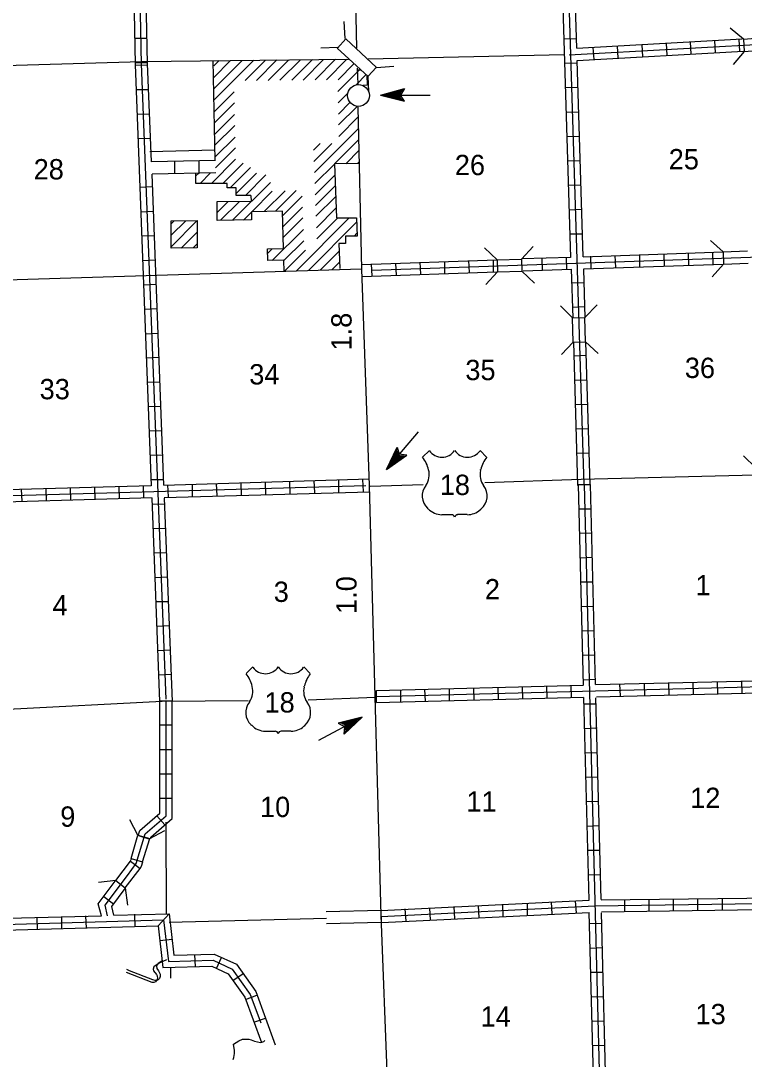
# Model space of a CAD drawing. Extents: x 1905634 to 2442717, y 15621036 to 16013782.
# Drawn here: x 2142705 to 2160508, y 15704936 to 15730476 of the extents above; entities that cross this region are included whole.
import ezdxf

# ---------------------------------------------------------------- set-up
doc = ezdxf.new("R2010")
doc.units = 0
for name, color, linetype in [('L11', 7, 'Continuous'), ('L13', 7, 'Continuous'), ('L14', 7, 'Continuous'), ('L16', 7, 'Continuous'), ('L18', 7, 'Continuous'), ('L28', 7, 'Continuous'), ('L3', 7, 'Continuous'), ('L4', 7, 'Continuous'), ('L8', 7, 'Continuous')]:
    doc.layers.add(name, color=color, linetype=linetype)

msp = doc.modelspace()

# ---------------------------------------------------------------- linework, layer by layer
at = {"layer": 'L11'}
for points in [[(2151570, 15708595), (2150221, 15708563)], [(2151575, 15708300), (2150230, 15708264)]]:
    msp.add_lwpolyline(points, dxfattribs=at)
at = {"layer": 'L13'}
for points in [[(2146295, 15708516), (2146279, 15710765)], [(2150226, 15708394), (2146358, 15708300)], [(2146401, 15706932), (2146394, 15707196)]]:
    msp.add_lwpolyline(points, dxfattribs=at)
at = {"layer": 'L16'}
for p, q in [((2147492, 15727036), (2147438, 15729500)), ((2150995, 15729269), (2151080, 15729267)), ((2151219, 15729139), (2151232, 15728896)), ((2151232, 15728896), (2151120, 15728886)), ((2151033, 15726962), (2150423, 15726958)), ((2150423, 15726958), (2150471, 15725629)), ((2147016, 15726476), (2147010, 15726727)), ((2147784, 15726476), (2147016, 15726476)), ((2147784, 15726368), (2147784, 15726476)), ((2148005, 15726368), (2147784, 15726368)), ((2148005, 15726175), (2148005, 15726368)), ((2147537, 15726028), (2148372, 15726037)), ((2148366, 15726179), (2148005, 15726175)), ((2148366, 15726179), (2148372, 15726037)), ((2147537, 15725567), (2147537, 15726028)), ((2149144, 15725794), (2148380, 15725776)), ((2149173, 15724878), (2149144, 15725794)), ((2146405, 15725559), (2147047, 15725561)), ((2146406, 15724882), (2146405, 15725559)), ((2147047, 15725561), (2147047, 15724894)), ((2148387, 15725577), (2147537, 15725567)), ((2148380, 15725776), (2148387, 15725577)), ((2150471, 15725629), (2150970, 15725633)), ((2150970, 15725633), (2150980, 15725182)), ((2150980, 15725182), (2150698, 15725180)), ((2150698, 15725180), (2150698, 15724999)), ((2147047, 15724894), (2146406, 15724882)), ((2148779, 15724866), (2149173, 15724878)), ((2148788, 15724577), (2148779, 15724866)), ((2150698, 15724999), (2150530, 15724999)), ((2150530, 15724999), (2150553, 15724382)), ((2149180, 15724589), (2148788, 15724577)), ((2149186, 15724312), (2149180, 15724589))]:
    msp.add_line(p, q, dxfattribs=at)
for points in [[(2147448, 15729069), (2147865, 15729497)], [(2147454, 15728799), (2148155, 15729500)], [(2147457, 15729365), (2147584, 15729495)], [(2147460, 15728525), (2148444, 15729504)], [(2148223, 15729004), (2148727, 15729507)], [(2148509, 15729005), (2149010, 15729511)], [(2148797, 15729008), (2149298, 15729514)], [(2149081, 15729012), (2149587, 15729517)], [(2149375, 15729015), (2149881, 15729521)], [(2149653, 15729019), (2150158, 15729524)], [(2149947, 15729023), (2150448, 15729529)], [(2150230, 15729026), (2150729, 15729530)], [(2150515, 15729025), (2150911, 15729421)], [(2150952, 15729467), (2150952, 15729467)], [(2150509, 15728739), (2151037, 15729268)], [(2150955, 15728900), (2151206, 15729151)], [(2147466, 15728236), (2147955, 15728731)], [(2150515, 15728460), (2150752, 15728697)], [(2147472, 15727967), (2147961, 15728457)], [(2150521, 15728182), (2150804, 15728469)], [(2150527, 15727913), (2150980, 15728370)], [(2147478, 15727683), (2147967, 15728172)], [(2150533, 15727633), (2151015, 15728121)], [(2147484, 15727414), (2147973, 15727904)], [(2149930, 15726745), (2151022, 15727837)], [(2147490, 15727131), (2147980, 15727614)], [(2147496, 15726859), (2147986, 15727351)], [(2149910, 15727291), (2150075, 15727455)], [(2149920, 15727018), (2150359, 15727457)], [(2150428, 15726958), (2151028, 15727558)], [(2147396, 15726476), (2147992, 15727072)], [(2150707, 15726960), (2151034, 15727290)], [(2147681, 15726476), (2148181, 15726976)], [(2147856, 15726368), (2148356, 15726868)], [(2149940, 15726470), (2150423, 15726953)], [(2150991, 15726962), (2151040, 15727011)], [(2147012, 15726659), (2147083, 15726729)], [(2147116, 15726476), (2147373, 15726735)], [(2148005, 15726228), (2148505, 15726725)], [(2148233, 15726178), (2148739, 15726684)], [(2149950, 15726195), (2150433, 15726682)], [(2147914, 15725571), (2148853, 15726500)], [(2148693, 15725782), (2149208, 15726291)], [(2148970, 15725790), (2149482, 15726303)], [(2149960, 15725930), (2150443, 15726413)], [(2147623, 15725568), (2148089, 15726034)], [(2148389, 15725777), (2148892, 15726286)], [(2149148, 15725678), (2149633, 15726163)], [(2149969, 15725671), (2150452, 15726144)], [(2147537, 15725763), (2147807, 15726031)], [(2149156, 15725407), (2149641, 15725891)], [(2149980, 15725385), (2150462, 15725868)], [(2146405, 15725483), (2146480, 15725558)], [(2146406, 15725201), (2146764, 15725559)], [(2146406, 15724912), (2147038, 15725559)], [(2148189, 15725574), (2148380, 15725768)], [(2149165, 15725143), (2149649, 15725633)], [(2149488, 15724323), (2150787, 15725632)], [(2149788, 15724332), (2150972, 15725534)], [(2149990, 15725110), (2150509, 15725629)], [(2146656, 15724886), (2147047, 15725275)], [(2148895, 15724580), (2149659, 15725344)], [(2149180, 15724583), (2149667, 15725065)], [(2150912, 15725182), (2150979, 15725249)], [(2146947, 15724892), (2147047, 15724992)], [(2148782, 15724757), (2148894, 15724869)], [(2149194, 15724314), (2149710, 15724830)], [(2150071, 15724341), (2150538, 15724808)], [(2150359, 15724350), (2150548, 15724538)]]:
    msp.add_lwpolyline(points, dxfattribs=at)
msp.add_circle((2151015, 15728638), 269, dxfattribs=at)
at = {"layer": 'L18'}
for p, q in [((2150688, 15730038), (2150667, 15730455)), ((2160487, 15730022), (2160160, 15730296)), ((2150704, 15730032), (2150503, 15729805)), ((2150704, 15730032), (2151459, 15729325)), ((2160487, 15730022), (2161084, 15730075)), ((2160487, 15730022), (2160508, 15729721)), ((2150508, 15729816), (2150086, 15729800)), ((2150493, 15729805), (2151253, 15729108)), ((2160508, 15729721), (2160234, 15729399)), ((2160508, 15729721), (2161110, 15729774)), ((2151459, 15729330), (2151886, 15729356)), ((2151242, 15729108), (2151265, 15728737)), ((2151453, 15729330), (2151253, 15729114)), ((2159991, 15724789), (2159679, 15725074)), ((2154426, 15724599), (2154120, 15724889)), ((2155028, 15724615), (2155318, 15724921)), ((2159991, 15724789), (2160588, 15724816)), ((2159991, 15724789), (2160002, 15724488)), ((2154426, 15724599), (2155028, 15724615)), ((2154426, 15724599), (2154437, 15724298)), ((2155028, 15724615), (2155033, 15724314)), ((2160002, 15724488), (2160603, 15724515)), ((2154437, 15724298), (2154146, 15723992)), ((2154437, 15724298), (2155033, 15724314)), ((2155033, 15724314), (2155345, 15724024)), ((2160002, 15724488), (2159716, 15724182)), ((2156586, 15723179), (2156886, 15723490)), ((2156285, 15723173), (2155984, 15723464)), ((2156285, 15723173), (2156586, 15723179)), ((2156300, 15722572), (2156285, 15723173)), ((2156601, 15722582), (2156586, 15723179)), ((2156300, 15722572), (2156010, 15722265)), ((2156300, 15722572), (2156601, 15722582)), ((2156601, 15722582), (2156913, 15722292)), ((2160794, 15719483), (2160487, 15719773)), ((2145588, 15710449), (2145387, 15710823)), ((2145878, 15710364), (2146253, 15710565)), ((2145419, 15709873), (2145588, 15710449)), ((2145588, 15710449), (2145878, 15710364)), ((2145704, 15709789), (2145878, 15710364)), ((2145044, 15709329), (2145408, 15709804)), ((2145408, 15709804), (2145646, 15709625)), ((2145419, 15709873), (2145704, 15709789)), ((2145276, 15709150), (2145646, 15709625)), ((2145044, 15709329), (2144621, 15709282)), ((2145044, 15709329), (2145276, 15709150)), ((2145276, 15709150), (2145329, 15708722))]:
    msp.add_line(p, q, dxfattribs=at)
at = {"layer": 'L28'}
for p, q in [((2151559, 15728649), (2152150, 15728807)), ((2151559, 15728649), (2152150, 15728496)), ((2151559, 15728649), (2152779, 15728649)), ((2151628, 15728638), (2152108, 15728522)), ((2151654, 15728665), (2152119, 15728781)), ((2151696, 15728638), (2152103, 15728538)), ((2151712, 15728654), (2152108, 15728765)), ((2151770, 15728638), (2152077, 15728564)), ((2151786, 15728665), (2152092, 15728733)), ((2151828, 15728649), (2151987, 15728649)), ((2151844, 15728654), (2152077, 15728707)), ((2151844, 15728633), (2152061, 15728596)), ((2151876, 15728649), (2151987, 15728649)), ((2151934, 15728638), (2152045, 15728622)), ((2151950, 15728665), (2152071, 15728691)), ((2151987, 15728665), (2152045, 15728665)), ((2152008, 15728638), (2152045, 15728633)), ((2152150, 15728807), (2152050, 15728649)), ((2152150, 15728496), (2152050, 15728649)), ((2151702, 15719440), (2152494, 15720364)), ((2151702, 15719440), (2151971, 15719990)), ((2151754, 15719525), (2151971, 15719947)), ((2151791, 15719557), (2151971, 15719932)), ((2151971, 15719990), (2152018, 15719815)), ((2151702, 15719440), (2152203, 15719789)), ((2151754, 15719483), (2152150, 15719773)), ((2151791, 15719541), (2152135, 15719784)), ((2151834, 15719625), (2151987, 15719900)), ((2151844, 15719588), (2152103, 15719784)), ((2151876, 15719662), (2151992, 15719873)), ((2151876, 15719641), (2151976, 15719763)), ((2151902, 15719646), (2152071, 15719789)), ((2151913, 15719683), (2151976, 15719763)), ((2151945, 15719747), (2152003, 15719858)), ((2151950, 15719720), (2152034, 15719789)), ((2151971, 15719773), (2152003, 15719815)), ((2152003, 15719773), (2152029, 15719800)), ((2152203, 15719789), (2152018, 15719815)), ((2151110, 15713347), (2150033, 15712772)), ((2151110, 15713347), (2150519, 15713199)), ((2151042, 15713321), (2150561, 15713199)), ((2150984, 15713289), (2150577, 15713189)), ((2151110, 15713347), (2150662, 15712930)), ((2151036, 15713289), (2150677, 15712967)), ((2150519, 15713199), (2150677, 15713115)), ((2150920, 15713258), (2150609, 15713173)), ((2150852, 15713231), (2150646, 15713157)), ((2150662, 15712930), (2150677, 15713115)), ((2150778, 15713173), (2150667, 15713141)), ((2150978, 15713263), (2150677, 15712983)), ((2150920, 15713221), (2150677, 15713025)), ((2150862, 15713205), (2150677, 15713046)), ((2150767, 15713147), (2150677, 15713073)), ((2150709, 15713141), (2150677, 15713131)), ((2150746, 15713131), (2150693, 15713104)), ((2150878, 15713221), (2150735, 15713147)), ((2150825, 15713199), (2150735, 15713147))]:
    msp.add_line(p, q, dxfattribs=at)
at = {"layer": 'L3'}
for p, q in [((2152594, 15719747), (2152763, 15719905)), ((2154167, 15719747), (2154009, 15719905)), ((2152742, 15719430), (2152742, 15719430)), ((2154020, 15719425), (2154020, 15719440)), ((2152668, 15719039), (2152678, 15719050)), ((2154093, 15719039), (2154093, 15719039)), ((2152726, 15718474), (2152710, 15718480)), ((2154009, 15718458), (2154035, 15718474)), ((2153069, 15718332), (2153312, 15718332)), ((2153692, 15718332), (2153455, 15718332)), ((2148254, 15714424), (2148418, 15714583)), ((2149827, 15714424), (2149669, 15714583)), ((2148402, 15714108), (2148402, 15714108)), ((2149679, 15714097), (2149679, 15714113)), ((2148328, 15713717), (2148333, 15713722)), ((2149753, 15713717), (2149753, 15713717)), ((2148386, 15713147), (2148370, 15713157)), ((2149669, 15713131), (2149695, 15713147)), ((2148729, 15713004), (2148967, 15713004)), ((2149352, 15713004), (2149109, 15713004))]:
    msp.add_line(p, q, dxfattribs=at)
for points in [[(2150978, 15729800), (2150867, 15734816), (2150751, 15739975)], [(2151005, 15728913), (2150994, 15729314)], [(2151285, 15719050), (2151100, 15724367), (2151010, 15728348)], [(2160783, 15719298), (2156496, 15719198), (2154125, 15719113)], [(2151733, 15704413), (2151575, 15708479), (2151427, 15713854), (2151285, 15719050)], [(2152610, 15719066), (2151300, 15719023)], [(2151427, 15713833), (2149780, 15713764)], [(2148301, 15713754), (2146184, 15713738), (2142388, 15713537)]]:
    msp.add_lwpolyline(points, dxfattribs=at)
for centre, radius, start, end in [((2153068, 15720122), 380, 215.686, 325.8082), ((2153697, 15720122), 380, 214.1947, 324.6568), ((2151993, 15719268), 765, 12.2899, 38.4099), ((2154771, 15719268), 765, 141.5922, 166.936), ((2152296, 15719310), 461, 326.0856, 14.9122), ((2154469, 15719310), 461, 166.7495, 215.1852), ((2152996, 15718787), 413, 141.5649, 226.8935), ((2153769, 15718787), 413, 310.3399, 38.2937), ((2153069, 15718801), 472, 224.024, 270.0011), ((2153696, 15718801), 472, 270.0011, 311.99), ((2153305, 15718250), 78.7, 10.3708, 90.0011), ((2153460, 15718250), 78.7, 90.0011, 169.6315), ((2148726, 15714797), 380, 215.686, 325.8082), ((2149355, 15714797), 380, 214.1947, 324.6568), ((2147652, 15713943), 765, 12.2899, 38.4099), ((2150430, 15713943), 765, 141.5922, 166.936), ((2147954, 15713985), 461, 326.0856, 14.9122), ((2150127, 15713985), 461, 166.7495, 215.1852), ((2148655, 15713462), 413, 141.5649, 226.8935), ((2149427, 15713462), 413, 310.3399, 38.2937), ((2148727, 15713476), 472, 224.024, 270.0011), ((2149355, 15713476), 472, 270.0011, 311.99), ((2148963, 15712924), 78.7, 10.3708, 90.0011), ((2149118, 15712924), 78.7, 90.0011, 169.6315)]:
    msp.add_arc(centre, radius, start, end, dxfattribs=at)
at = {"layer": 'L4'}
for points in [[(2151253, 15729541), (2156079, 15729647)], [(2122937, 15728807), (2145677, 15729473)], [(2145677, 15729473), (2150767, 15729531)], [(2140751, 15724055), (2151084, 15724372)], [(2146182, 15707353), (2146135, 15707325), (2146088, 15707290), (2146054, 15707250), (2146045, 15707225), (2146051, 15707164), (2146092, 15707108), (2146137, 15707032), (2146138, 15706968), (2146116, 15706920), (2146087, 15706892), (2146053, 15706872), (2146014, 15706873), (2145956, 15706885), (2145378, 15707109), (2145315, 15707139)], [(2147932, 15704927), (2147948, 15704975), (2147965, 15705080), (2147961, 15705148), (2147939, 15705303), (2148006, 15705348), (2148074, 15705385), (2148163, 15705428), (2148319, 15705426), (2148375, 15705417), (2148457, 15705384), (2148531, 15705361), (2148607, 15705349), (2148639, 15705352), (2148663, 15705360), (2148683, 15705371), (2148709, 15705399)]]:
    msp.add_lwpolyline(points, dxfattribs=at)
at = {"layer": 'L8'}
for p, q in [((2145508, 15730048), (2145809, 15730048)), ((2156079, 15730032), (2156380, 15730038)), ((2158011, 15729589), (2157995, 15729890)), ((2158608, 15729620), (2158592, 15729921)), ((2159204, 15729657), (2159183, 15729958)), ((2159801, 15729689), (2159785, 15729990)), ((2160403, 15729721), (2160387, 15730022)), ((2156813, 15729525), (2156791, 15729821)), ((2157409, 15729557), (2157393, 15729858)), ((2145530, 15729446), (2145825, 15729446)), ((2145825, 15729383), (2145530, 15729372)), ((2156094, 15729430), (2156395, 15729441)), ((2145852, 15728781), (2145551, 15728776)), ((2156121, 15728834), (2156417, 15728839)), ((2145878, 15728179), (2145577, 15728174)), ((2156137, 15728232), (2156438, 15728237)), ((2145904, 15727582), (2145603, 15727572)), ((2156153, 15727630), (2156454, 15727640)), ((2146499, 15726709), (2146499, 15727010)), ((2147096, 15726730), (2147096, 15727026)), ((2156168, 15727033), (2156469, 15727038)), ((2145947, 15726389), (2145646, 15726373)), ((2156184, 15726431), (2156485, 15726442)), ((2145968, 15725787), (2145667, 15725771)), ((2156211, 15725829), (2156512, 15725840)), ((2145994, 15725190), (2145693, 15725175)), ((2156226, 15725233), (2156527, 15725238)), ((2159146, 15724467), (2159136, 15724763)), ((2159743, 15724483), (2159738, 15724784)), ((2146021, 15724589), (2145720, 15724573)), ((2151950, 15724214), (2151934, 15724515)), ((2152552, 15724240), (2152536, 15724541)), ((2153143, 15724256), (2153138, 15724557)), ((2153745, 15724282), (2153734, 15724583)), ((2154342, 15724298), (2154336, 15724599)), ((2155545, 15724340), (2155535, 15724641)), ((2156142, 15724367), (2156137, 15724662)), ((2156744, 15724383), (2156733, 15724684)), ((2157346, 15724404), (2157335, 15724699)), ((2157942, 15724425), (2157937, 15724721)), ((2158544, 15724441), (2158534, 15724742)), ((2151353, 15724198), (2151337, 15724499)), ((2146036, 15723992), (2145735, 15723971)), ((2156258, 15724029), (2156559, 15724039)), ((2146063, 15723390), (2145762, 15723374)), ((2156285, 15723432), (2156586, 15723448)), ((2146084, 15722788), (2145788, 15722772)), ((2156316, 15722234), (2156617, 15722249)), ((2146110, 15722191), (2145809, 15722181)), ((2146137, 15721589), (2145836, 15721579)), ((2156337, 15721637), (2156633, 15721648)), ((2146153, 15720988), (2145852, 15720982)), ((2156358, 15721040), (2156659, 15721046)), ((2156380, 15720438), (2156675, 15720449)), ((2146179, 15720391), (2145878, 15720380)), ((2146200, 15719789), (2145904, 15719784)), ((2156395, 15719842), (2156691, 15719847)), ((2146226, 15719187), (2145925, 15719182)), ((2149336, 15718849), (2149326, 15719150)), ((2149938, 15718865), (2149928, 15719166)), ((2150535, 15718881), (2150530, 15719182)), ((2151137, 15718897), (2151126, 15719198)), ((2142736, 15718654), (2142726, 15718955)), ((2143338, 15718675), (2143328, 15718971)), ((2143935, 15718691), (2143930, 15718992)), ((2144537, 15718707), (2144526, 15719008)), ((2145134, 15718722), (2145128, 15719023)), ((2145735, 15718749), (2145725, 15719050)), ((2146337, 15718765), (2146327, 15719066)), ((2146934, 15718780), (2146929, 15719081)), ((2147536, 15718796), (2147525, 15719097)), ((2148138, 15718812), (2148127, 15719113)), ((2148734, 15718833), (2148729, 15719129)), ((2156427, 15719071), (2156728, 15719071)), ((2146253, 15718590), (2145952, 15718580)), ((2156443, 15718474), (2156744, 15718474)), ((2146269, 15717988), (2145968, 15717983)), ((2156459, 15717872), (2156760, 15717883)), ((2146295, 15717392), (2145994, 15717381)), ((2156475, 15717270), (2156776, 15717281)), ((2146321, 15716790), (2146021, 15716779)), ((2156485, 15716674), (2156786, 15716679)), ((2146343, 15716188), (2146042, 15716183)), ((2156501, 15716072), (2156802, 15716082)), ((2146369, 15715597), (2146068, 15715581)), ((2156517, 15715475), (2156818, 15715480)), ((2146385, 15715000), (2146084, 15714979)), ((2156538, 15714873), (2156834, 15714884)), ((2146411, 15714398), (2146110, 15714382)), ((2152663, 15713738), (2152652, 15714039)), ((2153259, 15713754), (2153254, 15714055)), ((2153861, 15713764), (2153851, 15714065)), ((2154463, 15713780), (2154452, 15714081)), ((2155060, 15713796), (2155054, 15714097)), ((2155662, 15713812), (2155651, 15714113)), ((2156258, 15713833), (2156253, 15714129)), ((2156554, 15714271), (2156850, 15714282)), ((2157462, 15713865), (2157451, 15714166)), ((2158059, 15713875), (2158053, 15714171)), ((2158660, 15713891), (2158650, 15714192)), ((2159262, 15713907), (2159252, 15714208)), ((2159859, 15713923), (2159854, 15714224)), ((2160461, 15713939), (2160450, 15714240)), ((2151459, 15713706), (2151459, 15714007)), ((2152061, 15713722), (2152061, 15714023)), ((2146126, 15713754), (2146427, 15713754)), ((2156570, 15713675), (2156871, 15713680)), ((2146126, 15713157), (2146427, 15713157)), ((2156586, 15713073), (2156886, 15713083)), ((2146126, 15712555), (2146427, 15712555)), ((2156596, 15712471), (2156892, 15712481)), ((2146126, 15711959), (2146427, 15711959)), ((2156612, 15711874), (2156913, 15711879)), ((2146126, 15711357), (2146427, 15711357)), ((2156628, 15711272), (2156929, 15711283)), ((2146052, 15710924), (2146253, 15710697)), ((2156644, 15710670), (2156945, 15710681)), ((2145603, 15710438), (2145883, 15710348)), ((2156659, 15710074), (2156960, 15710079)), ((2156675, 15709472), (2156976, 15709482)), ((2144753, 15708938), (2144986, 15708754)), ((2153386, 15708389), (2153370, 15708690)), ((2153988, 15708416), (2153967, 15708717)), ((2154579, 15708447), (2154569, 15708748)), ((2155176, 15708474), (2155171, 15708775)), ((2155778, 15708505), (2155767, 15708806)), ((2156380, 15708532), (2156358, 15708833)), ((2157568, 15708564), (2157568, 15708865)), ((2158169, 15708574), (2158169, 15708875)), ((2158766, 15708579), (2158766, 15708880)), ((2159368, 15708590), (2159368, 15708891)), ((2159970, 15708595), (2159970, 15708896)), ((2143117, 15708131), (2143111, 15708432)), ((2143719, 15708146), (2143713, 15708447)), ((2144320, 15708162), (2144310, 15708463)), ((2145519, 15708199), (2145508, 15708500)), ((2146084, 15708215), (2146353, 15708516)), ((2151586, 15708300), (2151570, 15708595)), ((2152187, 15708331), (2152166, 15708632)), ((2152784, 15708358), (2152768, 15708659)), ((2156702, 15708273), (2157003, 15708284)), ((2146126, 15707856), (2146427, 15707888)), ((2156718, 15707671), (2157018, 15707682)), ((2147003, 15707207), (2146992, 15707508)), ((2147525, 15707164), (2147641, 15707439)), ((2147927, 15706874), (2148175, 15707048)), ((2156733, 15707075), (2157034, 15707080)), ((2148238, 15706404), (2148518, 15706515)), ((2156754, 15706473), (2157050, 15706483)), ((2148444, 15705850), (2148729, 15705950)), ((2156770, 15705871), (2157071, 15705881)), ((2156786, 15705274), (2157087, 15705279))]:
    msp.add_line(p, q, dxfattribs=at)
for points in [[(2156570, 15719055), (2155910, 15740233)], [(2156385, 15729800), (2156063, 15740133)], [(2145677, 15729404), (2145566, 15734848)], [(2156242, 15724657), (2155926, 15734821)], [(2145530, 15729404), (2145429, 15734531)], [(2145825, 15729415), (2145725, 15734304)], [(2156200, 15729642), (2161533, 15729937), (2166385, 15730275), (2171749, 15730381), (2177087, 15730566), (2182378, 15730782), (2188001, 15730856), (2192895, 15730930)], [(2156385, 15729800), (2160461, 15730032)], [(2156395, 15729499), (2160493, 15729731)], [(2145925, 15719039), (2145530, 15729404)], [(2146285, 15713791), (2145677, 15729415)], [(2145920, 15727005), (2145825, 15729425)], [(2156543, 15724673), (2156395, 15729499)], [(2147483, 15727292), (2145878, 15727255)], [(2147497, 15727036), (2145920, 15727005)], [(2147504, 15726738), (2145936, 15726704)], [(2146226, 15719055), (2145936, 15726704)], [(2151343, 15724346), (2171902, 15725048)], [(2156543, 15724673), (2159991, 15724789)], [(2151100, 15724483), (2154421, 15724599)], [(2155033, 15724626), (2156237, 15724662)], [(2151100, 15724187), (2154421, 15724298)], [(2155070, 15724325), (2156258, 15724367)], [(2156295, 15723173), (2156258, 15724367)], [(2156554, 15724372), (2160002, 15724488)], [(2156596, 15723173), (2156559, 15724367)], [(2156417, 15719050), (2156311, 15722572)], [(2156718, 15719066), (2156612, 15722582)], [(2146226, 15719055), (2151279, 15719208)], [(2135535, 15718606), (2151195, 15719050)], [(2140904, 15718907), (2145910, 15719050)], [(2146237, 15718754), (2151285, 15718891)], [(2156554, 15714129), (2156427, 15719071)], [(2157383, 15687681), (2156575, 15719071)], [(2156850, 15714150), (2156728, 15719071)], [(2140904, 15718606), (2145936, 15718749)], [(2146126, 15713733), (2145936, 15718738)], [(2146438, 15713733), (2146242, 15718738)], [(2151459, 15713854), (2169843, 15714329), (2170693, 15714182), (2171976, 15713854)], [(2151459, 15714007), (2156538, 15714139)], [(2156850, 15714150), (2161860, 15714271)], [(2151459, 15713706), (2156554, 15713838)], [(2156691, 15708849), (2156559, 15713833)], [(2156987, 15708865), (2156860, 15713822)], [(2156871, 15713849), (2161860, 15713970)], [(2144843, 15708463), (2144780, 15708722), (2145329, 15709456), (2145545, 15709746), (2145767, 15710480), (2146279, 15710924), (2146279, 15713754)], [(2145593, 15710433), (2145635, 15710565), (2146126, 15710987), (2146126, 15713754)], [(2145904, 15710390), (2145904, 15710396), (2146427, 15710855), (2146427, 15713754)], [(2145408, 15709815), (2145429, 15709862)], [(2145646, 15709630), (2145677, 15709683), (2145709, 15709789)], [(2144695, 15708463), (2144611, 15708754), (2145028, 15709313)], [(2144996, 15708479), (2144943, 15708690), (2145276, 15709139)], [(2151570, 15708595), (2156691, 15708849)], [(2151575, 15708447), (2156834, 15708706), (2162018, 15708780), (2166760, 15708817)], [(2156987, 15708854), (2162008, 15708912)], [(2141401, 15708379), (2144695, 15708463)], [(2144996, 15708479), (2146353, 15708516), (2146469, 15707492), (2147467, 15707523), (2148011, 15707275), (2148486, 15706599), (2148968, 15705290)], [(2151586, 15708300), (2156691, 15708548)], [(2156960, 15698304), (2156691, 15708548)], [(2156992, 15708558), (2162018, 15708632)], [(2157119, 15703637), (2156992, 15708537)], [(2109537, 15707233), (2113945, 15707370), (2119389, 15707597), (2125012, 15707814), (2130487, 15707856), (2135709, 15707999), (2141153, 15708220), (2146221, 15708363), (2146337, 15707339), (2147436, 15707370), (2147911, 15707154), (2148354, 15706531), (2148613, 15705828)], [(2141411, 15708083), (2146084, 15708215), (2146200, 15707191)], [(2146293, 15707381), (2146197, 15707343), (2146130, 15707310), (2146012, 15707235), (2145983, 15707208), (2145964, 15707152), (2145971, 15707113), (2146046, 15707019), (2146065, 15706984), (2146066, 15706925), (2146044, 15706870), (2146017, 15706840), (2145981, 15706823), (2145941, 15706824), (2145306, 15707066)], [(2146200, 15707191), (2147404, 15707222), (2147810, 15707038), (2148217, 15706462), (2148630, 15705351)]]:
    msp.add_lwpolyline(points, dxfattribs=at)

# ---------------------------------------------------------------- texts
at = {"layer": 'L14'}
for s, p in [('25', (2158650, 15726822)), ('28', (2143022, 15726574)), ('26', (2153386, 15726679)), ('34', (2148328, 15721531)), ('35', (2153645, 15721637)), ('36', (2159046, 15721690)), ('33', (2143169, 15721167)), ('1', (2159310, 15716346)), ('3', (2148930, 15716183)), ('2', (2154125, 15716246)), ('4', (2143486, 15715850)), ('11', (2153671, 15711024)), ('12', (2159178, 15711114)), ('10', (2148592, 15710892)), ('9', (2143676, 15710654)), ('14', (2154020, 15705739)), ('13', (2159310, 15705797))]:
    msp.add_text(s, height=500, rotation=359.9999, dxfattribs=at).set_placement(p)
at = {"layer": 'L28'}
for s, p in [('1.8', (2150846, 15722366)), ('1.0', (2150968, 15715887))]:
    msp.add_text(s, height=500, rotation=90.0001, dxfattribs=at).set_placement(p)
at = {"layer": 'L3'}
for p in [(2153016, 15718812), (2148703, 15713463)]:
    msp.add_text('18', height=500, rotation=359.9999, dxfattribs=at).set_placement(p)

doc.saveas('drawing.dxf')
